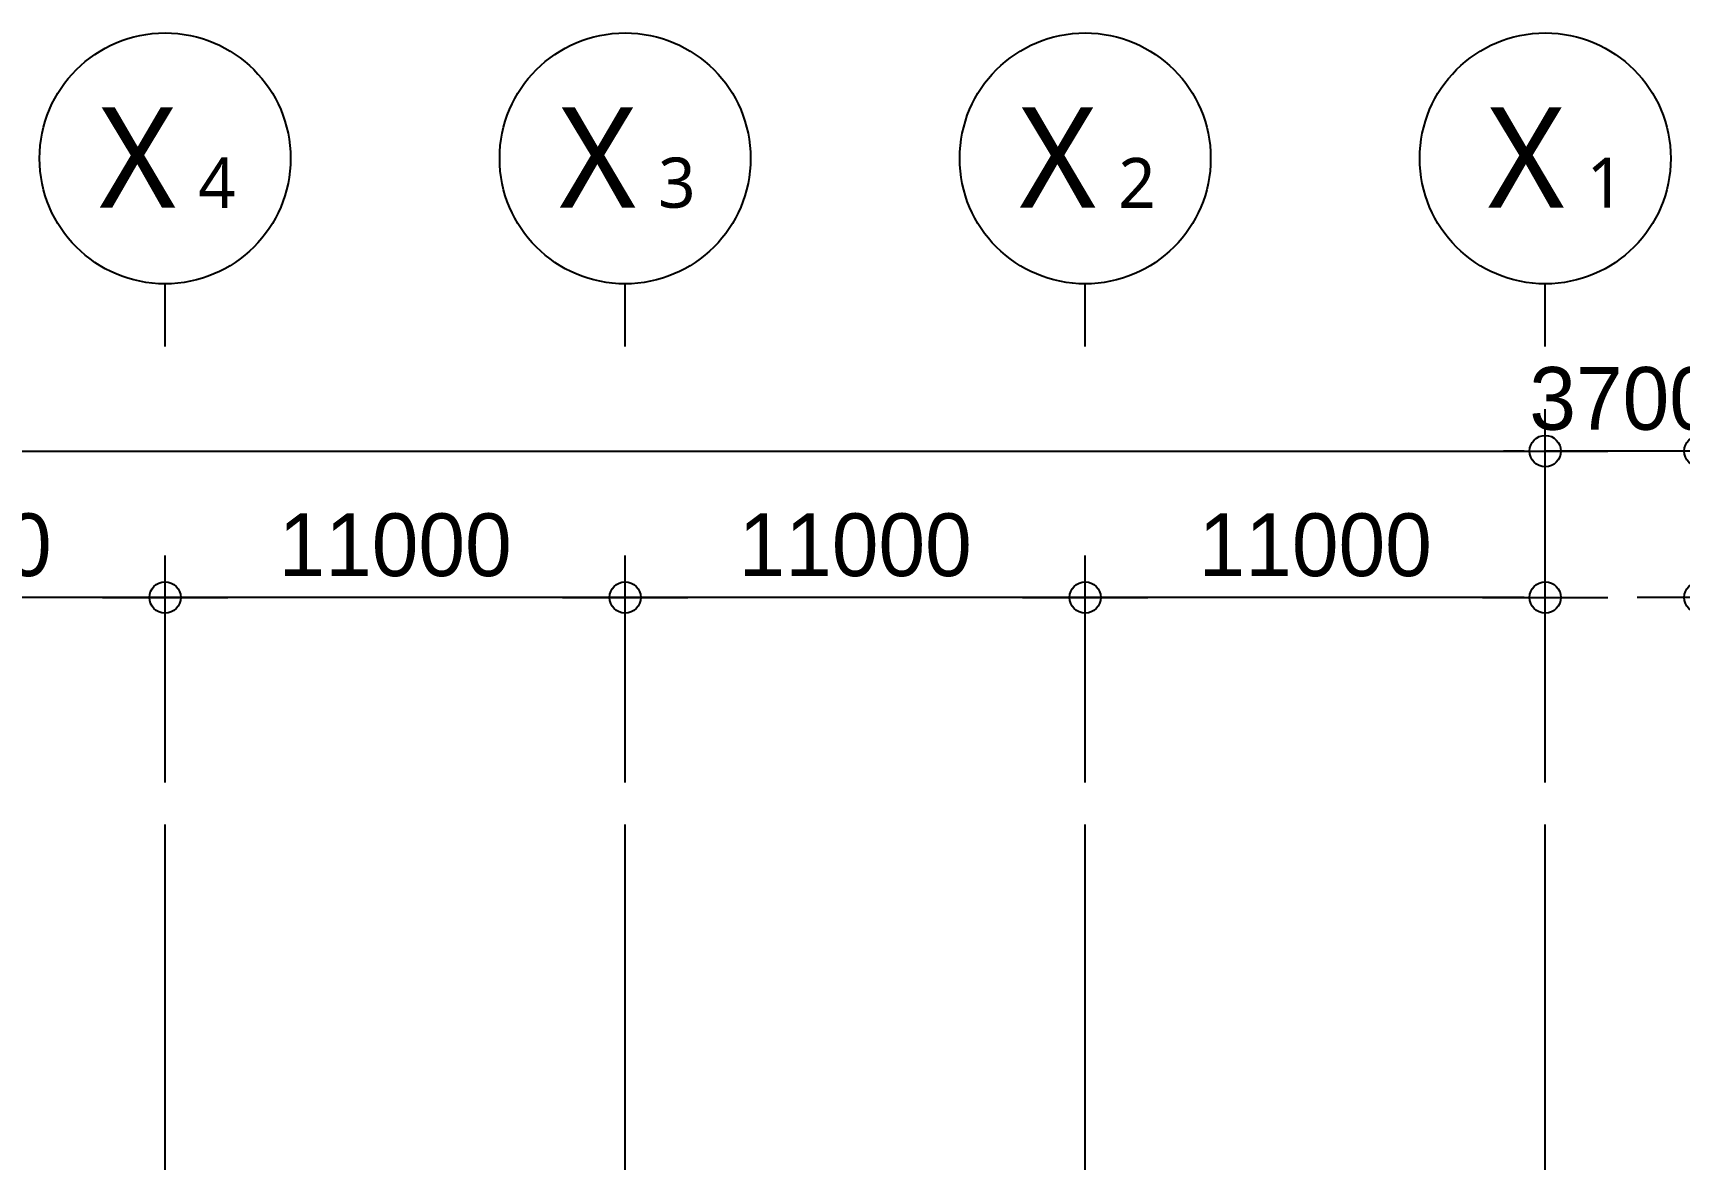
# Model space of a CAD drawing. Header units: millimetres. Extents: x 37653813 to 38677796, y 586285 to 874285.
# Drawn here: x 37881591 to 37920951, y 692224 to 719153 of the extents above; entities that cross this region are included whole.
import ezdxf
from ezdxf.enums import TextEntityAlignment as Align

# ---------------------------------------------------------------- set-up
doc = ezdxf.new("R2010")
doc.units = ezdxf.units.MM
doc.header["$LTSCALE"] = 1000
doc.header["$MEASUREMENT"] = 0
doc.header["$PDSIZE"] = -10
doc.layers.get('0').update_dxf_attribs({"linetype": 'CONTINUOUS'})
doc.layers.get('Defpoints').update_dxf_attribs({"color": 161, "linetype": 'CONTINUOUS'})
for name, color, linetype in [('cen', 1, 'CONTINUOUS'), ('NDIM', 7, 'CONTINUOUS'), ('SYM(AXIS)', 7, 'CONTINUOUS'), ('TEXT(AXIS)', 2, 'CONTINUOUS')]:
    doc.layers.add(name, color=color, linetype=linetype)
doc.styles.add('CGS', font='cgse', dxfattribs={"bigfont": 'cgs'})
doc.styles.add('나눔바른고딕', font='NanumBarunGothic.ttf')
doc.dimstyles.new('NDIM 1200', dxfattribs={"dimscale": 500, "dimtxt": 3, "dimasz": 1, "dimexe": 2, "dimexo": 2, "dimgap": 1, "dimtad": 1, "dimdec": 0, "dimdsep": 46, "dimtxsty": 'CGS', "dimblk": 'DOT0', "dimcen": 1, "dimdle": 8, "dimclrd": 2, "dimclre": 2, "dimclrt": 2, "dimadec": 0, "dimazin": 0, "dimtfac": 1, "dimtdec": 0, "dimtix": 1, "dimtmove": 2, "dimatfit": 3, "dimldrblk": 'DOT0', "dimfxl": 1, "dimtolj": 1, "dimtzin": 0, "dimlwd": -1, "dimlwe": -1, "dimarcsym": 0})

# ---------------------------------------------------------------- blocks, each defined once
blk = doc.blocks.new('DOT0')
blk.add_line((-3, 0), (3, 0))
at = {"color": 6}
blk.add_circle((0, 0), 0.75, dxfattribs=at)
blk = doc.blocks.new('*D145')
at = {"layer": 'Defpoints', "color": 0, "ltscale": 0.4, "transparency": 16777216}
for p in [(37917751, 709153), (37741751, 700227), (37917751, 700227)]:
    blk.add_point(p, dxfattribs=at)
at = {"layer": 'NDIM', "ltscale": 0.4, "transparency": 16777216}
for p, q in [((37741751, 701227), (37741751, 710153)), ((37917751, 701227), (37917751, 710153)), ((37742251, 709153), (37917251, 709153))]:
    blk.add_line(p, q, dxfattribs=at)
at = {"layer": 'NDIM', "ltscale": 0.4, "transparency": 16777216, "xscale": 500, "yscale": 500, "zscale": 500, "rotation": 180}
blk.add_blockref('DOT0', (37741751, 709153), dxfattribs=at)
at = {"layer": 'NDIM', "ltscale": 0.4, "transparency": 16777216, "xscale": 500, "yscale": 500, "zscale": 500}
blk.add_blockref('DOT0', (37917751, 709153), dxfattribs=at)
at = {"layer": 'NDIM', "ltscale": 0.4, "transparency": 16777216, "insert": (37829751, 710403), "char_height": 1500, "attachment_point": 5, "style": 'CGS'}
blk.add_mtext('\\A1;176000', dxfattribs=at)
blk = doc.blocks.new('*D158')
at = {"layer": 'Defpoints', "color": 0, "ltscale": 0.4, "transparency": 16777216}
for p in [(37873751, 705653), (37873751, 700227), (37884751, 700227)]:
    blk.add_point(p, dxfattribs=at)
at = {"layer": 'NDIM', "ltscale": 0.4, "transparency": 16777216}
for p, q in [((37873751, 701227), (37873751, 706653)), ((37884751, 701227), (37884751, 706653)), ((37884251, 705653), (37874251, 705653))]:
    blk.add_line(p, q, dxfattribs=at)
at = {"layer": 'NDIM', "ltscale": 0.4, "transparency": 16777216, "xscale": 500, "yscale": 500, "zscale": 500, "rotation": 180}
blk.add_blockref('DOT0', (37873751, 705653), dxfattribs=at)
at = {"layer": 'NDIM', "ltscale": 0.4, "transparency": 16777216, "xscale": 500, "yscale": 500, "zscale": 500}
blk.add_blockref('DOT0', (37884751, 705653), dxfattribs=at)
at = {"layer": 'NDIM', "ltscale": 0.4, "transparency": 16777216, "insert": (37879251, 706903), "char_height": 1500, "attachment_point": 5, "style": 'CGS'}
blk.add_mtext('\\A1;11000', dxfattribs=at)
blk = doc.blocks.new('*D159')
at = {"layer": 'Defpoints', "color": 0, "ltscale": 0.4, "transparency": 16777216}
for p in [(37884751, 705653), (37884751, 700227), (37895751, 700227)]:
    blk.add_point(p, dxfattribs=at)
at = {"layer": 'NDIM', "ltscale": 0.4, "transparency": 16777216}
for p, q in [((37884751, 701227), (37884751, 706653)), ((37895751, 701227), (37895751, 706653)), ((37895251, 705653), (37885251, 705653))]:
    blk.add_line(p, q, dxfattribs=at)
at = {"layer": 'NDIM', "ltscale": 0.4, "transparency": 16777216, "xscale": 500, "yscale": 500, "zscale": 500, "rotation": 180}
blk.add_blockref('DOT0', (37884751, 705653), dxfattribs=at)
at = {"layer": 'NDIM', "ltscale": 0.4, "transparency": 16777216, "xscale": 500, "yscale": 500, "zscale": 500}
blk.add_blockref('DOT0', (37895751, 705653), dxfattribs=at)
at = {"layer": 'NDIM', "ltscale": 0.4, "transparency": 16777216, "insert": (37890251, 706903), "char_height": 1500, "attachment_point": 5, "style": 'CGS'}
blk.add_mtext('\\A1;11000', dxfattribs=at)
blk = doc.blocks.new('*D160')
at = {"layer": 'Defpoints', "color": 0, "ltscale": 0.4, "transparency": 16777216}
for p in [(37895751, 705653), (37895751, 700227), (37906751, 700227)]:
    blk.add_point(p, dxfattribs=at)
at = {"layer": 'NDIM', "ltscale": 0.4, "transparency": 16777216}
for p, q in [((37895751, 701227), (37895751, 706653)), ((37906751, 701227), (37906751, 706653)), ((37906251, 705653), (37896251, 705653))]:
    blk.add_line(p, q, dxfattribs=at)
at = {"layer": 'NDIM', "ltscale": 0.4, "transparency": 16777216, "xscale": 500, "yscale": 500, "zscale": 500, "rotation": 180}
blk.add_blockref('DOT0', (37895751, 705653), dxfattribs=at)
at = {"layer": 'NDIM', "ltscale": 0.4, "transparency": 16777216, "xscale": 500, "yscale": 500, "zscale": 500}
blk.add_blockref('DOT0', (37906751, 705653), dxfattribs=at)
at = {"layer": 'NDIM', "ltscale": 0.4, "transparency": 16777216, "insert": (37901251, 706903), "char_height": 1500, "attachment_point": 5, "style": 'CGS'}
blk.add_mtext('\\A1;11000', dxfattribs=at)
blk = doc.blocks.new('*D161')
at = {"layer": 'Defpoints', "color": 0, "ltscale": 0.4, "transparency": 16777216}
for p in [(37906751, 705653), (37906751, 700227), (37917751, 700227)]:
    blk.add_point(p, dxfattribs=at)
at = {"layer": 'NDIM', "ltscale": 0.4, "transparency": 16777216}
for p, q in [((37906751, 701227), (37906751, 706653)), ((37917751, 701227), (37917751, 706653)), ((37917251, 705653), (37907251, 705653))]:
    blk.add_line(p, q, dxfattribs=at)
at = {"layer": 'NDIM', "ltscale": 0.4, "transparency": 16777216, "xscale": 500, "yscale": 500, "zscale": 500, "rotation": 180}
blk.add_blockref('DOT0', (37906751, 705653), dxfattribs=at)
at = {"layer": 'NDIM', "ltscale": 0.4, "transparency": 16777216, "xscale": 500, "yscale": 500, "zscale": 500}
blk.add_blockref('DOT0', (37917751, 705653), dxfattribs=at)
at = {"layer": 'NDIM', "ltscale": 0.4, "transparency": 16777216, "insert": (37912251, 706903), "char_height": 1500, "attachment_point": 5, "style": 'CGS'}
blk.add_mtext('\\A1;11000', dxfattribs=at)
blk = doc.blocks.new('*D162')
at = {"layer": 'Defpoints', "color": 0, "ltscale": 0.4, "transparency": 16777216}
for p in [(37917751, 709153), (37917751, 700227), (37921451, 700227)]:
    blk.add_point(p, dxfattribs=at)
at = {"layer": 'NDIM', "ltscale": 0.4, "transparency": 16777216}
for p, q in [((37917751, 701227), (37917751, 710153)), ((37921451, 701227), (37921451, 710153)), ((37917251, 709153), (37916751, 709153)), ((37921451, 709153), (37917751, 709153)), ((37921951, 709153), (37922451, 709153))]:
    blk.add_line(p, q, dxfattribs=at)
at = {"layer": 'NDIM', "ltscale": 0.4, "transparency": 16777216, "xscale": 500, "yscale": 500, "zscale": 500}
blk.add_blockref('DOT0', (37917751, 709153), dxfattribs=at)
at = {"layer": 'NDIM', "ltscale": 0.4, "transparency": 16777216, "xscale": 500, "yscale": 500, "zscale": 500, "rotation": 180}
blk.add_blockref('DOT0', (37921451, 709153), dxfattribs=at)
at = {"layer": 'NDIM', "ltscale": 0.4, "transparency": 16777216, "insert": (37919601, 710403), "char_height": 1500, "attachment_point": 5, "style": 'CGS'}
blk.add_mtext('\\A1;3700', dxfattribs=at)
blk = doc.blocks.new('*D163')
at = {"layer": 'Defpoints', "color": 0, "ltscale": 0.4, "transparency": 16777216}
for p in [(37967451, 709153), (37921451, 700227), (37967451, 700227)]:
    blk.add_point(p, dxfattribs=at)
at = {"layer": 'NDIM', "ltscale": 0.4, "transparency": 16777216}
for p, q in [((37921451, 701227), (37921451, 710153)), ((37967451, 701227), (37967451, 710153)), ((37921951, 709153), (37966951, 709153))]:
    blk.add_line(p, q, dxfattribs=at)
at = {"layer": 'NDIM', "ltscale": 0.4, "transparency": 16777216, "xscale": 500, "yscale": 500, "zscale": 500, "rotation": 180}
blk.add_blockref('DOT0', (37921451, 709153), dxfattribs=at)
at = {"layer": 'NDIM', "ltscale": 0.4, "transparency": 16777216, "xscale": 500, "yscale": 500, "zscale": 500}
blk.add_blockref('DOT0', (37967451, 709153), dxfattribs=at)
at = {"layer": 'NDIM', "ltscale": 0.4, "transparency": 16777216, "insert": (37944451, 710403), "char_height": 1500, "attachment_point": 5, "style": 'CGS'}
blk.add_mtext('\\A1;46000', dxfattribs=at)
blk = doc.blocks.new('*D164')
at = {"layer": 'Defpoints', "color": 0, "ltscale": 0.4, "transparency": 16777216}
for p in [(37921451, 705653), (37921451, 700227), (37932951, 700227)]:
    blk.add_point(p, dxfattribs=at)
at = {"layer": 'NDIM', "ltscale": 0.4, "transparency": 16777216}
for p, q in [((37921451, 701227), (37921451, 706653)), ((37932951, 701227), (37932951, 706653)), ((37932451, 705653), (37921951, 705653))]:
    blk.add_line(p, q, dxfattribs=at)
at = {"layer": 'NDIM', "ltscale": 0.4, "transparency": 16777216, "xscale": 500, "yscale": 500, "zscale": 500, "rotation": 180}
blk.add_blockref('DOT0', (37921451, 705653), dxfattribs=at)
at = {"layer": 'NDIM', "ltscale": 0.4, "transparency": 16777216, "xscale": 500, "yscale": 500, "zscale": 500}
blk.add_blockref('DOT0', (37932951, 705653), dxfattribs=at)
at = {"layer": 'NDIM', "ltscale": 0.4, "transparency": 16777216, "insert": (37927201, 706903), "char_height": 1500, "attachment_point": 5, "style": 'CGS'}
blk.add_mtext('\\A1;11500', dxfattribs=at)
blk = doc.blocks.new('A$C2F20087E')
at = {"layer": 'SYM(AXIS)'}
blk.add_line((600, 0), (600, 300), dxfattribs=at)
blk.add_circle((600, 900), 600, dxfattribs=at)
blk = doc.blocks.new('SDFSDFSDFSDFSF')
at = {"layer": 'cen', "ltscale": 0.1}
for p, q in [((37872151, 613334), (37872151, 700227)), ((37883151, 613334), (37883151, 700227)), ((37894151, 613334), (37894151, 700227)), ((37905151, 613334), (37905151, 700227))]:
    blk.add_line(p, q, dxfattribs=at)

msp = doc.modelspace()

# ---------------------------------------------------------------- block references
at = {"xscale": 5, "yscale": 5, "zscale": 5}
for p in [(37881751.1, 711653), (37892751.1, 711653), (37903751.1, 711653), (37914751.1, 711653)]:
    msp.add_blockref('A$C2F20087E', p, dxfattribs=at)
msp.add_blockref('SDFSDFSDFSDFSF', (12599.7, 0))

# ---------------------------------------------------------------- texts
at = {"layer": 'TEXT(AXIS)', "style": '나눔바른고딕'}
for s, height, p in [('X', 2400, (37884092.9, 716172.9)), ('X', 2400, (37895092.9, 716172.9)), ('X', 2400, (37906092.9, 716172.9)), ('X', 2400, (37917292.9, 716172.9)), ('4', 1200, (37885989.1, 715573)), ('3', 1200, (37896989.1, 715573)), ('2', 1200, (37907989.1, 715573)), ('1', 1200, (37919189.1, 715573))]:
    msp.add_text(s, height=height, dxfattribs=at).set_placement(p, align=Align.MIDDLE)

# ---------------------------------------------------------------- dimensions: what is measured, and where the dimension line sits
at = {"layer": 'NDIM', "ltscale": 0.4}
for base, p1, p2, angle, picture, middle in [((37917751.1, 709153), (37741751.1, 700227.2), (37917751.1, 700227.2), 0, '*D145', (37829751.1, 710403)), ((37917751.1, 709153), (37921451.1, 700227.2), (37917751.1, 700227.2), 180, '*D162', (37919601.1, 710403)), ((37967451.1, 709153), (37921451.1, 700227.2), (37967451.1, 700227.2), 0, '*D163', (37944451.1, 710403)), ((37873751.1, 705653), (37884751.1, 700227.2), (37873751.1, 700227.2), 180, '*D158', (37879251.1, 706903)), ((37884751.1, 705653), (37895751.1, 700227.2), (37884751.1, 700227.2), 180, '*D159', (37890251.1, 706903)), ((37895751.1, 705653), (37906751.1, 700227.2), (37895751.1, 700227.2), 180, '*D160', (37901251.1, 706903)), ((37906751.1, 705653), (37917751.1, 700227.2), (37906751.1, 700227.2), 180, '*D161', (37912251.1, 706903)), ((37921451.1, 705653), (37932951.1, 700227.2), (37921451.1, 700227.2), 180, '*D164', (37927201.1, 706903))]:
    dim = msp.add_linear_dim(base=base, p1=p1, p2=p2, angle=angle, dimstyle='NDIM 1200', override={"dimclrd": 256, "dimclre": 256, "dimclrt": 256}, dxfattribs=at)
    dim.commit()
    dim.dimension.update_dxf_attribs({"geometry": picture, "text_midpoint": middle})

doc.saveas('drawing.dxf')
